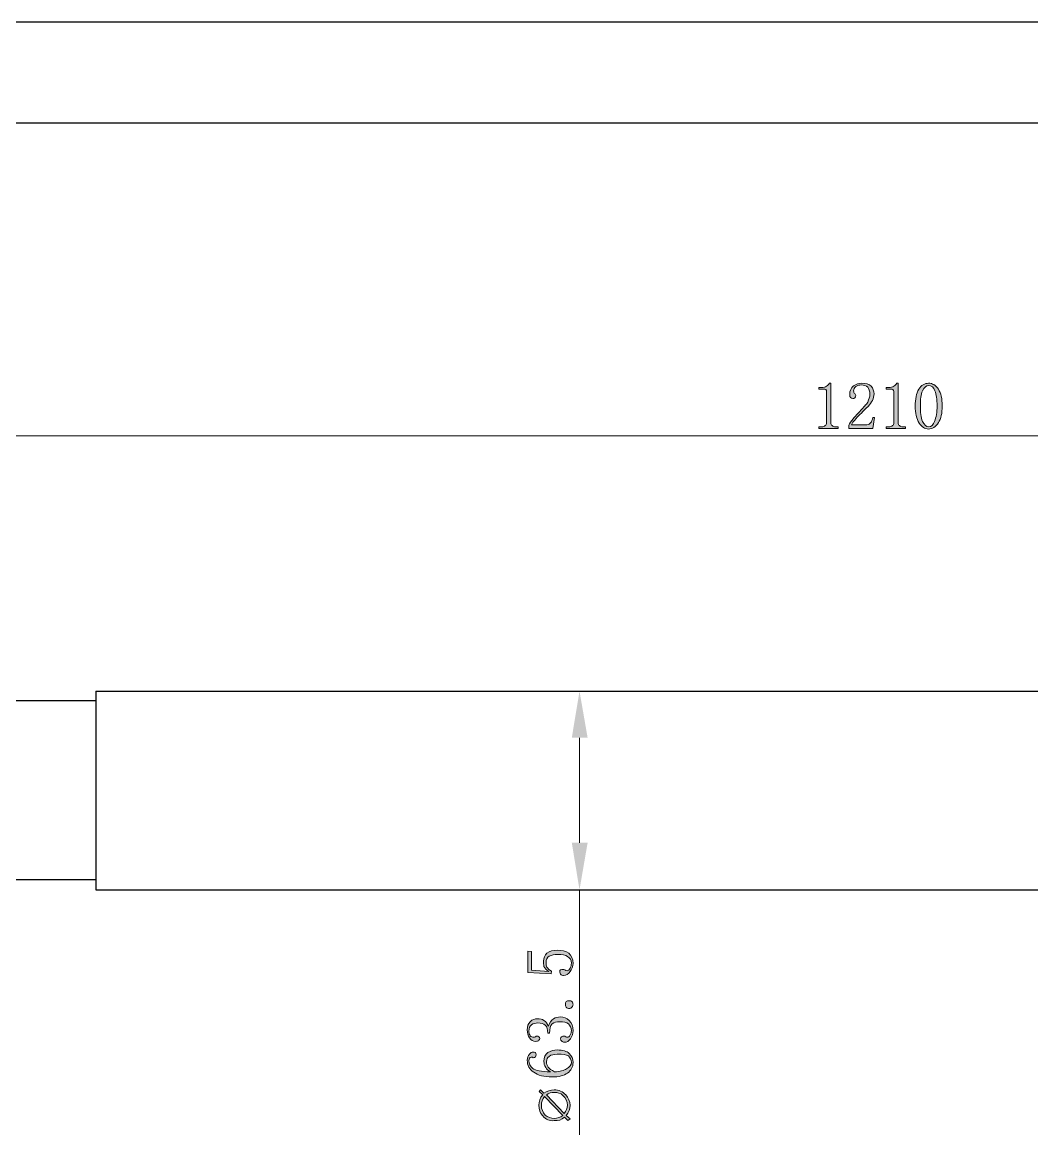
# Model space of a CAD drawing. Header units: millimetres. Extents: x 0 to 297, y 0 to 210.
# Drawn here: x 124.9 to 174.7, y 154.7 to 209.7 of the extents above; entities that cross this region are included whole.
import ezdxf

# ---------------------------------------------------------------- set-up
doc = ezdxf.new("R2010")
doc.units = ezdxf.units.MM

msp = doc.modelspace()

# ---------------------------------------------------------------- hatches: boundary and pattern name
h = msp.add_hatch(color=7)
edge = h.paths.add_edge_path(flags=0)
edge.add_spline(control_points=[(164.821588, 191.857611), (164.821588, 191.857611), (164.821588, 189.910313), (164.821588, 189.910313), (164.821588, 189.846813), (164.84279, 189.783313), (164.885088, 189.762111), (164.927386, 189.719813), (164.96979, 189.698611), (165.054386, 189.698611), (165.054386, 189.698611), (165.181386, 189.698611), (165.181386, 189.698611), (165.181386, 189.698611), (165.181386, 189.614015), (165.181386, 189.614015), (165.181386, 189.614015), (164.228886, 189.614015), (164.228886, 189.614015), (164.228886, 189.614015), (164.228886, 189.698611), (164.228886, 189.698611), (164.228886, 189.698611), (164.355886, 189.698611), (164.355886, 189.698611), (164.440588, 189.698611), (164.504088, 189.719813), (164.546386, 189.762111), (164.58879, 189.783313), (164.609886, 189.846813), (164.609886, 189.910313), (164.609886, 189.910313), (164.609886, 191.455515), (164.609886, 191.455515), (164.609886, 191.497813), (164.58879, 191.519015), (164.567588, 191.540111), (164.546386, 191.561313), (164.504088, 191.561313), (164.46179, 191.561313), (164.46179, 191.561313), (164.228886, 191.561313), (164.228886, 191.561313), (164.228886, 191.561313), (164.228886, 191.646015), (164.228886, 191.646015), (164.228886, 191.646015), (164.355886, 191.646015), (164.355886, 191.646015), (164.46179, 191.646015), (164.546386, 191.667111), (164.609886, 191.709515), (164.673386, 191.751813), (164.71579, 191.794111), (164.758088, 191.857611), (164.758088, 191.857611), (164.821588, 191.857611), (164.821588, 191.857611)], knot_values=[0, 0, 0, 0, 1, 1, 1, 2, 2, 2, 3, 3, 3, 4, 4, 4, 5, 5, 5, 6, 6, 6, 7, 7, 7, 8, 8, 8, 9, 9, 9, 10, 10, 10, 11, 11, 11, 12, 12, 12, 13, 13, 13, 14, 14, 14, 15, 15, 15, 16, 16, 16, 17, 17, 17, 18, 18, 18, 19, 19, 19, 19], degree=3, periodic=1)
edge = h.paths.add_edge_path(flags=0)
edge.add_spline(control_points=[(166.74779, 191.307313), (166.74779, 191.455515), (166.705386, 191.582515), (166.641886, 191.667111), (166.55729, 191.730611), (166.451386, 191.773015), (166.324386, 191.773015), (166.218588, 191.773015), (166.133886, 191.751813), (166.04929, 191.688313), (165.98579, 191.646015), (165.943386, 191.561313), (165.943386, 191.476611), (165.943386, 191.413111), (165.964588, 191.370813), (166.006886, 191.349611), (166.028088, 191.307313), (166.04929, 191.265015), (166.04929, 191.243813), (166.04929, 191.201515), (166.028088, 191.159111), (166.006886, 191.138015), (165.98579, 191.116813), (165.943386, 191.095611), (165.901088, 191.095611), (165.85879, 191.095611), (165.816386, 191.116813), (165.79529, 191.159111), (165.752886, 191.180313), (165.752886, 191.222611), (165.752886, 191.307313), (165.752886, 191.476611), (165.816386, 191.624813), (165.943386, 191.730611), (166.070386, 191.815313), (166.197386, 191.857611), (166.345588, 191.857611), (166.55729, 191.857611), (166.705386, 191.815313), (166.81129, 191.709515), (166.895886, 191.603611), (166.959386, 191.476611), (166.959386, 191.328515), (166.959386, 191.222611), (166.917088, 191.116813), (166.87479, 191.011015), (166.832386, 190.905111), (166.74779, 190.799313), (166.663088, 190.714611), (166.409088, 190.460611), (166.218588, 190.270111), (166.070386, 190.122015), (165.943386, 189.973813), (165.85879, 189.868015), (165.837588, 189.804515), (165.837588, 189.804515), (166.599588, 189.804515), (166.599588, 189.804515), (166.68429, 189.804515), (166.74779, 189.846813), (166.790088, 189.910313), (166.832386, 189.952611), (166.87479, 190.058515), (166.895886, 190.164313), (166.895886, 190.164313), (166.980588, 190.164313), (166.980588, 190.164313), (166.980588, 190.164313), (166.895886, 189.614015), (166.895886, 189.614015), (166.895886, 189.614015), (165.710588, 189.614015), (165.710588, 189.614015), (165.710588, 189.614015), (165.710588, 189.783313), (165.710588, 189.783313), (165.752886, 189.868015), (165.816386, 189.973813), (165.92229, 190.100813), (166.006886, 190.206611), (166.155088, 190.354813), (166.30329, 190.524111), (166.451386, 190.672313), (166.55729, 190.799313), (166.641886, 190.926313), (166.705386, 191.074515), (166.74779, 191.180313), (166.74779, 191.307313), (166.74779, 191.307313), (166.74779, 191.307313), (166.74779, 191.307313)], knot_values=[0, 0, 0, 0, 1, 1, 1, 2, 2, 2, 3, 3, 3, 4, 4, 4, 5, 5, 5, 6, 6, 6, 7, 7, 7, 8, 8, 8, 9, 9, 9, 10, 10, 10, 11, 11, 11, 12, 12, 12, 13, 13, 13, 14, 14, 14, 15, 15, 15, 16, 16, 16, 17, 17, 17, 18, 18, 18, 19, 19, 19, 20, 20, 20, 21, 21, 21, 22, 22, 22, 23, 23, 23, 24, 24, 24, 25, 25, 25, 26, 26, 26, 27, 27, 27, 28, 28, 28, 29, 29, 29, 30, 30, 30, 30], degree=3, periodic=1)
edge = h.paths.add_edge_path(flags=0)
edge.add_spline(control_points=[(168.14479, 191.857611), (168.14479, 191.857611), (168.14479, 189.910313), (168.14479, 189.910313), (168.14479, 189.846813), (168.165886, 189.783313), (168.20829, 189.762111), (168.250588, 189.719813), (168.292886, 189.698611), (168.377588, 189.698611), (168.377588, 189.698611), (168.504588, 189.698611), (168.504588, 189.698611), (168.504588, 189.698611), (168.504588, 189.614015), (168.504588, 189.614015), (168.504588, 189.614015), (167.552088, 189.614015), (167.552088, 189.614015), (167.552088, 189.614015), (167.552088, 189.698611), (167.552088, 189.698611), (167.552088, 189.698611), (167.679088, 189.698611), (167.679088, 189.698611), (167.76379, 189.698611), (167.82729, 189.719813), (167.869588, 189.762111), (167.911886, 189.783313), (167.933088, 189.846813), (167.933088, 189.910313), (167.933088, 189.910313), (167.933088, 191.455515), (167.933088, 191.455515), (167.933088, 191.497813), (167.911886, 191.519015), (167.89079, 191.540111), (167.869588, 191.561313), (167.82729, 191.561313), (167.784886, 191.561313), (167.784886, 191.561313), (167.552088, 191.561313), (167.552088, 191.561313), (167.552088, 191.561313), (167.552088, 191.646015), (167.552088, 191.646015), (167.552088, 191.646015), (167.679088, 191.646015), (167.679088, 191.646015), (167.784886, 191.646015), (167.869588, 191.667111), (167.933088, 191.709515), (167.996588, 191.751813), (168.038886, 191.794111), (168.08129, 191.857611), (168.08129, 191.857611), (168.14479, 191.857611), (168.14479, 191.857611)], knot_values=[0, 0, 0, 0, 1, 1, 1, 2, 2, 2, 3, 3, 3, 4, 4, 4, 5, 5, 5, 6, 6, 6, 7, 7, 7, 8, 8, 8, 9, 9, 9, 10, 10, 10, 11, 11, 11, 12, 12, 12, 13, 13, 13, 14, 14, 14, 15, 15, 15, 16, 16, 16, 17, 17, 17, 18, 18, 18, 19, 19, 19, 19], degree=3, periodic=1)
edge = h.paths.add_edge_path(flags=0)
edge.add_spline(control_points=[(169.647588, 191.751813), (169.54179, 191.751813), (169.435886, 191.667111), (169.35129, 191.476611), (169.266588, 191.307313), (169.245386, 191.053313), (169.245386, 190.735813), (169.245386, 190.418313), (169.266588, 190.164313), (169.35129, 189.973813), (169.435886, 189.804515), (169.54179, 189.698611), (169.647588, 189.698611), (169.774588, 189.698611), (169.880386, 189.804515), (169.943886, 189.973813), (170.028588, 190.164313), (170.070886, 190.418313), (170.070886, 190.735813), (170.070886, 191.053313), (170.028588, 191.307313), (169.965088, 191.476611), (169.901588, 191.667111), (169.79579, 191.751813), (169.647588, 191.751813), (169.647588, 191.751813), (169.647588, 191.751813), (169.647588, 191.751813)], knot_values=[0, 0, 0, 0, 1, 1, 1, 2, 2, 2, 3, 3, 3, 4, 4, 4, 5, 5, 5, 6, 6, 6, 7, 7, 7, 8, 8, 8, 9, 9, 9, 9], degree=3, periodic=1)
edge = h.paths.add_edge_path(flags=0)
edge.add_spline(control_points=[(169.647588, 189.592813), (169.457088, 189.592813), (169.308886, 189.698611), (169.181886, 189.889111), (169.054886, 190.100813), (168.991386, 190.376015), (168.991386, 190.735813), (168.991386, 191.074515), (169.054886, 191.349611), (169.16079, 191.561313), (169.28779, 191.751813), (169.457088, 191.857611), (169.647588, 191.857611), (169.838088, 191.857611), (170.007386, 191.773015), (170.134386, 191.561313), (170.261386, 191.370813), (170.324886, 191.095611), (170.324886, 190.735813), (170.324886, 190.376015), (170.261386, 190.100813), (170.134386, 189.910313), (170.007386, 189.698611), (169.838088, 189.592813), (169.647588, 189.592813)], knot_values=[0, 0, 0, 0, 1, 1, 1, 2, 2, 2, 3, 3, 3, 4, 4, 4, 5, 5, 5, 6, 6, 6, 7, 7, 7, 8, 8, 8, 8], degree=3, periodic=1)
h = msp.add_hatch(color=7)
h.dxf.hatch_style = 2
h.paths.add_polyline_path([(152.01579, 174.331611), (152.798886, 174.331611), (152.39679, 176.638813)])
h = msp.add_hatch(color=7)
h.dxf.hatch_style = 2
h.paths.add_polyline_path([(152.01579, 169.145813), (152.798886, 169.145813), (152.39679, 166.817515)])
h = msp.add_hatch(color=7)
edge = h.paths.add_edge_path(flags=0)
edge.add_spline(control_points=[(151.169088, 157.821611), (151.423088, 157.821611), (151.63479, 157.885111), (151.76179, 157.969813), (151.909886, 158.054515), (151.994588, 158.160313), (151.994588, 158.287313), (151.994588, 158.435515), (151.931088, 158.520111), (151.846386, 158.604813), (151.740588, 158.668313), (151.57129, 158.689515), (151.296088, 158.689515), (151.12679, 158.689515), (150.99979, 158.668313), (150.893886, 158.583611), (150.80929, 158.520111), (150.766886, 158.435515), (150.766886, 158.329611), (150.766886, 158.223813), (150.788088, 158.139111), (150.851588, 158.054515), (150.893886, 157.969813), (150.99979, 157.906313), (151.169088, 157.821611), (151.169088, 157.821611), (151.169088, 157.821611), (151.169088, 157.821611)], knot_values=[0, 0, 0, 0, 1, 1, 1, 2, 2, 2, 3, 3, 3, 4, 4, 4, 5, 5, 5, 6, 6, 6, 7, 7, 7, 8, 8, 8, 9, 9, 9, 9], degree=3, periodic=1)
edge = h.paths.add_edge_path(flags=0)
edge.add_spline(control_points=[(150.639886, 158.329611), (150.639886, 158.541313), (150.703386, 158.689515), (150.830386, 158.774111), (150.978588, 158.858813), (151.12679, 158.901111), (151.296088, 158.901111), (151.57129, 158.901111), (151.76179, 158.837611), (151.88879, 158.731813), (152.01579, 158.604813), (152.07929, 158.456611), (152.07929, 158.287313), (152.07929, 158.054515), (151.973386, 157.885111), (151.804088, 157.758111), (151.63479, 157.631111), (151.38079, 157.567611), (151.042088, 157.567611), (150.639886, 157.567611), (150.343588, 157.652313), (150.131886, 157.800515), (149.92029, 157.948611), (149.814386, 158.139111), (149.814386, 158.393111), (149.814386, 158.520111), (149.835588, 158.626015), (149.92029, 158.689515), (149.98379, 158.774111), (150.04729, 158.795313), (150.089588, 158.795313), (150.153088, 158.795313), (150.17429, 158.795313), (150.216588, 158.774111), (150.23779, 158.753015), (150.258886, 158.710611), (150.258886, 158.668313), (150.258886, 158.626015), (150.23779, 158.583611), (150.216588, 158.562515), (150.195386, 158.541313), (150.153088, 158.520111), (150.11079, 158.520111), (150.089588, 158.520111), (150.089588, 158.541313), (150.068386, 158.541313), (150.04729, 158.541313), (150.026088, 158.541313), (150.004886, 158.541313), (149.98379, 158.541313), (149.941386, 158.520111), (149.92029, 158.499015), (149.899088, 158.477813), (149.899088, 158.435515), (149.899088, 158.372015), (149.899088, 158.223813), (149.962588, 158.096813), (150.089588, 157.991015), (150.216588, 157.885111), (150.512886, 157.821611), (150.957386, 157.821611), (150.851588, 157.885111), (150.766886, 157.948611), (150.724588, 158.033313), (150.661088, 158.139111), (150.639886, 158.223813), (150.639886, 158.329611), (150.639886, 158.329611), (150.639886, 158.329611), (150.639886, 158.329611)], knot_values=[0, 0, 0, 0, 1, 1, 1, 2, 2, 2, 3, 3, 3, 4, 4, 4, 5, 5, 5, 6, 6, 6, 7, 7, 7, 8, 8, 8, 9, 9, 9, 10, 10, 10, 11, 11, 11, 12, 12, 12, 13, 13, 13, 14, 14, 14, 15, 15, 15, 16, 16, 16, 17, 17, 17, 18, 18, 18, 19, 19, 19, 20, 20, 20, 21, 21, 21, 22, 22, 22, 23, 23, 23, 23], degree=3, periodic=1)
edge = h.paths.add_edge_path(flags=0)
edge.add_spline(control_points=[(151.44429, 160.531015), (151.613588, 160.531015), (151.76179, 160.488611), (151.88879, 160.361611), (152.01579, 160.234611), (152.07929, 160.065313), (152.07929, 159.853611), (152.07929, 159.705515), (152.036886, 159.578515), (151.95229, 159.451515), (151.867588, 159.345611), (151.76179, 159.282111), (151.655886, 159.282111), (151.592386, 159.282111), (151.550088, 159.303313), (151.50779, 159.345611), (151.486588, 159.366813), (151.465386, 159.409111), (151.465386, 159.451515), (151.465386, 159.493813), (151.486588, 159.536111), (151.50779, 159.557313), (151.550088, 159.578515), (151.592386, 159.578515), (151.613588, 159.578515), (151.655886, 159.578515), (151.69829, 159.578515), (151.719386, 159.557313), (151.740588, 159.536111), (151.782886, 159.536111), (151.804088, 159.536111), (151.846386, 159.536111), (151.909886, 159.557313), (151.931088, 159.642015), (151.973386, 159.705515), (151.994588, 159.769015), (151.994588, 159.853611), (151.994588, 160.001813), (151.931088, 160.107611), (151.846386, 160.192313), (151.76179, 160.277015), (151.613588, 160.298111), (151.423088, 160.298111), (151.274886, 160.298111), (151.147886, 160.255813), (151.042088, 160.192313), (150.957386, 160.107611), (150.915088, 159.959515), (150.915088, 159.726611), (150.915088, 159.726611), (150.830386, 159.726611), (150.830386, 159.726611), (150.830386, 159.917111), (150.788088, 160.044111), (150.703386, 160.128813), (150.61879, 160.192313), (150.49179, 160.234611), (150.343588, 160.234611), (150.216588, 160.234611), (150.11079, 160.213515), (150.026088, 160.150015), (149.941386, 160.086515), (149.899088, 159.980611), (149.899088, 159.832515), (149.899088, 159.769015), (149.899088, 159.705515), (149.941386, 159.642015), (149.962588, 159.578515), (150.004886, 159.536111), (150.089588, 159.536111), (150.153088, 159.536111), (150.195386, 159.536111), (150.216588, 159.557313), (150.23779, 159.578515), (150.258886, 159.578515), (150.280088, 159.578515), (150.322386, 159.578515), (150.36479, 159.578515), (150.385886, 159.557313), (150.407088, 159.536111), (150.42829, 159.515015), (150.42829, 159.472611), (150.42829, 159.430313), (150.407088, 159.409111), (150.385886, 159.388015), (150.36479, 159.345611), (150.30129, 159.324515), (150.23779, 159.324515), (150.11079, 159.324515), (150.004886, 159.388015), (149.92029, 159.493813), (149.85679, 159.620813), (149.814386, 159.747813), (149.814386, 159.896015), (149.814386, 160.065313), (149.85679, 160.192313), (149.962588, 160.298111), (150.068386, 160.404015), (150.195386, 160.446313), (150.30129, 160.446313), (150.449386, 160.446313), (150.55529, 160.425111), (150.639886, 160.361611), (150.74579, 160.298111), (150.80929, 160.192313), (150.851588, 160.065313), (150.915088, 160.234611), (150.99979, 160.361611), (151.105588, 160.446313), (151.232588, 160.509813), (151.338386, 160.531015), (151.44429, 160.531015), (151.44429, 160.531015), (151.44429, 160.531015), (151.44429, 160.531015)], knot_values=[0, 0, 0, 0, 1, 1, 1, 2, 2, 2, 3, 3, 3, 4, 4, 4, 5, 5, 5, 6, 6, 6, 7, 7, 7, 8, 8, 8, 9, 9, 9, 10, 10, 10, 11, 11, 11, 12, 12, 12, 13, 13, 13, 14, 14, 14, 15, 15, 15, 16, 16, 16, 17, 17, 17, 18, 18, 18, 19, 19, 19, 20, 20, 20, 21, 21, 21, 22, 22, 22, 23, 23, 23, 24, 24, 24, 25, 25, 25, 26, 26, 26, 27, 27, 27, 28, 28, 28, 29, 29, 29, 30, 30, 30, 31, 31, 31, 32, 32, 32, 33, 33, 33, 34, 34, 34, 35, 35, 35, 36, 36, 36, 37, 37, 37, 38, 38, 38, 38], degree=3, periodic=1)
edge = h.paths.add_edge_path(flags=0)
edge.add_spline(control_points=[(152.07929, 161.144813), (152.07929, 161.102515), (152.058088, 161.060111), (152.01579, 161.017813), (151.994588, 160.975515), (151.931088, 160.954313), (151.88879, 160.954313), (151.82529, 160.954313), (151.782886, 160.975515), (151.740588, 161.017813), (151.69829, 161.060111), (151.69829, 161.102515), (151.69829, 161.144813), (151.69829, 161.208313), (151.719386, 161.250611), (151.740588, 161.293015), (151.782886, 161.314111), (151.82529, 161.335313), (151.88879, 161.335313), (151.931088, 161.335313), (151.994588, 161.314111), (152.01579, 161.293015), (152.058088, 161.250611), (152.07929, 161.208313), (152.07929, 161.144813), (152.07929, 161.144813), (152.07929, 161.144813), (152.07929, 161.144813)], knot_values=[0, 0, 0, 0, 1, 1, 1, 2, 2, 2, 3, 3, 3, 4, 4, 4, 5, 5, 5, 6, 6, 6, 7, 7, 7, 8, 8, 8, 9, 9, 9, 9], degree=3, periodic=1)
edge = h.paths.add_edge_path(flags=0)
edge.add_spline(control_points=[(150.61879, 163.282611), (150.61879, 163.452015), (150.68229, 163.579015), (150.788088, 163.684813), (150.915088, 163.790611), (151.084386, 163.833015), (151.296088, 163.833015), (151.528886, 163.833015), (151.719386, 163.790611), (151.867588, 163.684813), (151.994588, 163.579015), (152.07929, 163.409611), (152.07929, 163.176813), (152.07929, 163.028611), (152.01579, 162.901611), (151.931088, 162.774611), (151.846386, 162.647611), (151.740588, 162.584111), (151.613588, 162.584111), (151.550088, 162.584111), (151.50779, 162.605313), (151.465386, 162.647611), (151.44429, 162.668813), (151.423088, 162.711111), (151.423088, 162.753515), (151.423088, 162.817015), (151.423088, 162.838111), (151.465386, 162.859313), (151.50779, 162.880515), (151.528886, 162.880515), (151.550088, 162.880515), (151.613588, 162.880515), (151.655886, 162.880515), (151.677088, 162.859313), (151.69829, 162.817015), (151.740588, 162.817015), (151.782886, 162.817015), (151.846386, 162.817015), (151.88879, 162.859313), (151.931088, 162.944015), (151.973386, 163.007515), (151.994588, 163.113313), (151.994588, 163.198015), (151.994588, 163.346111), (151.931088, 163.452015), (151.804088, 163.515515), (151.69829, 163.600111), (151.528886, 163.621313), (151.31729, 163.621313), (151.147886, 163.621313), (151.020886, 163.600111), (150.893886, 163.536611), (150.788088, 163.473111), (150.74579, 163.367313), (150.74579, 163.240313), (150.74579, 163.134515), (150.74579, 163.049813), (150.788088, 162.986313), (150.830386, 162.922813), (150.893886, 162.859313), (151.020886, 162.795813), (151.020886, 162.795813), (150.99979, 162.668813), (150.99979, 162.668813), (150.99979, 162.668813), (149.835588, 162.732313), (149.835588, 162.732313), (149.835588, 162.732313), (149.835588, 163.790611), (149.835588, 163.790611), (149.835588, 163.790611), (150.026088, 163.769515), (150.026088, 163.769515), (150.026088, 163.769515), (150.026088, 162.838111), (150.026088, 162.838111), (150.026088, 162.838111), (150.87279, 162.774611), (150.87279, 162.774611), (150.74579, 162.859313), (150.68229, 162.944015), (150.639886, 163.028611), (150.61879, 163.113313), (150.61879, 163.198015), (150.61879, 163.282611), (150.61879, 163.282611), (150.61879, 163.282611), (150.61879, 163.282611)], knot_values=[0, 0, 0, 0, 1, 1, 1, 2, 2, 2, 3, 3, 3, 4, 4, 4, 5, 5, 5, 6, 6, 6, 7, 7, 7, 8, 8, 8, 9, 9, 9, 10, 10, 10, 11, 11, 11, 12, 12, 12, 13, 13, 13, 14, 14, 14, 15, 15, 15, 16, 16, 16, 17, 17, 17, 18, 18, 18, 19, 19, 19, 20, 20, 20, 21, 21, 21, 22, 22, 22, 23, 23, 23, 24, 24, 24, 25, 25, 25, 26, 26, 26, 27, 27, 27, 28, 28, 28, 29, 29, 29, 29], degree=3, periodic=1)
edge = h.paths.add_edge_path(flags=0)
edge.add_spline(control_points=[(151.655886, 155.578015), (151.50779, 155.451015), (151.338386, 155.387515), (151.147886, 155.408611), (150.915088, 155.387515), (150.724588, 155.472111), (150.576386, 155.641515), (150.449386, 155.789611), (150.385886, 155.959015), (150.385886, 156.170611), (150.385886, 156.361111), (150.449386, 156.530515), (150.576386, 156.678611), (150.576386, 156.678611), (150.407088, 156.848015), (150.407088, 156.848015), (150.407088, 156.848015), (150.470588, 156.932611), (150.470588, 156.932611), (150.470588, 156.932611), (150.639886, 156.763313), (150.639886, 156.763313), (150.788088, 156.869111), (150.957386, 156.932611), (151.147886, 156.932611), (151.38079, 156.932611), (151.57129, 156.848015), (151.719386, 156.678611), (151.846386, 156.530515), (151.931088, 156.361111), (151.931088, 156.170611), (151.931088, 155.980111), (151.867588, 155.810813), (151.740588, 155.662611), (151.740588, 155.662611), (151.931088, 155.493313), (151.931088, 155.493313), (151.931088, 155.493313), (151.82529, 155.408611), (151.82529, 155.408611), (151.82529, 155.408611), (151.655886, 155.578015), (151.655886, 155.578015)], knot_values=[0, 0, 0, 0, 1, 1, 1, 2, 2, 2, 3, 3, 3, 4, 4, 4, 5, 5, 5, 6, 6, 6, 7, 7, 7, 8, 8, 8, 9, 9, 9, 10, 10, 10, 11, 11, 11, 12, 12, 12, 13, 13, 13, 14, 14, 14, 14], degree=3, periodic=1)
edge = h.paths.add_edge_path(flags=0)
edge.add_spline(control_points=[(151.57129, 155.662611), (151.57129, 155.662611), (150.661088, 156.594015), (150.661088, 156.594015), (150.55529, 156.467015), (150.512886, 156.318813), (150.512886, 156.170611), (150.512886, 155.980111), (150.576386, 155.810813), (150.703386, 155.683813), (150.830386, 155.578015), (150.978588, 155.514515), (151.147886, 155.514515), (151.296088, 155.514515), (151.44429, 155.578015), (151.57129, 155.662611), (151.57129, 155.662611), (151.57129, 155.662611), (151.57129, 155.662611)], knot_values=[0, 0, 0, 0, 1, 1, 1, 2, 2, 2, 3, 3, 3, 4, 4, 4, 5, 5, 5, 6, 6, 6, 6], degree=3, periodic=1)
edge = h.paths.add_edge_path(flags=0)
edge.add_spline(control_points=[(150.766886, 156.678611), (150.766886, 156.678611), (151.63479, 155.768515), (151.63479, 155.768515), (151.740588, 155.874313), (151.804088, 156.022515), (151.804088, 156.170611), (151.804088, 156.361111), (151.719386, 156.530515), (151.57129, 156.657515), (151.465386, 156.763313), (151.31729, 156.805611), (151.147886, 156.805611), (150.99979, 156.805611), (150.87279, 156.763313), (150.766886, 156.678611)], knot_values=[0, 0, 0, 0, 1, 1, 1, 2, 2, 2, 3, 3, 3, 4, 4, 4, 5, 5, 5, 5], degree=3, periodic=1)

# ---------------------------------------------------------------- linework, layer by layer
at = {"color": 7, "lineweight": 30}
for points in [[(296.689604, 209.701111), (0.335104, 209.701111)], [(291.715402, 204.705813), (25.269402, 204.705813)]]:
    msp.add_lwpolyline(points, dxfattribs=at)
at = {"color": 7, "lineweight": 15}
for points in [[(79.011886, 189.254111), (255.563088, 189.254111)], [(153.66679, 176.638813), (152.20629, 176.638813)], [(152.39679, 174.331611), (152.39679, 169.145813)], [(153.66679, 166.817515), (152.20629, 166.817515)], [(152.39679, 166.817515), (152.39679, 154.710111)]]:
    msp.add_lwpolyline(points, dxfattribs=at)
at = {"color": 7, "lineweight": 25}
for points in [[(128.499588, 176.638813), (179.00329, 176.638813)], [(128.499588, 176.638813), (128.499588, 166.817515)], [(128.499588, 176.152015), (76.70479, 176.152015)], [(76.70479, 167.325515), (128.499588, 167.325515)], [(128.499588, 166.817515), (179.00329, 166.817515)]]:
    msp.add_lwpolyline(points, dxfattribs=at)
at = {"color": 7, "lineweight": 5}
for points, knots in [([(164.821588, 191.857611), (164.821588, 191.857611), (164.821588, 189.910313), (164.821588, 189.910313), (164.821588, 189.846813), (164.84279, 189.783313), (164.885088, 189.762111), (164.927386, 189.719813), (164.96979, 189.698611), (165.054386, 189.698611), (165.054386, 189.698611), (165.181386, 189.698611), (165.181386, 189.698611), (165.181386, 189.698611), (165.181386, 189.614015), (165.181386, 189.614015), (165.181386, 189.614015), (164.228886, 189.614015), (164.228886, 189.614015), (164.228886, 189.614015), (164.228886, 189.698611), (164.228886, 189.698611), (164.228886, 189.698611), (164.355886, 189.698611), (164.355886, 189.698611), (164.440588, 189.698611), (164.504088, 189.719813), (164.546386, 189.762111), (164.58879, 189.783313), (164.609886, 189.846813), (164.609886, 189.910313), (164.609886, 189.910313), (164.609886, 191.455515), (164.609886, 191.455515), (164.609886, 191.497813), (164.58879, 191.519015), (164.567588, 191.540111), (164.546386, 191.561313), (164.504088, 191.561313), (164.46179, 191.561313), (164.46179, 191.561313), (164.228886, 191.561313), (164.228886, 191.561313), (164.228886, 191.561313), (164.228886, 191.646015), (164.228886, 191.646015), (164.228886, 191.646015), (164.355886, 191.646015), (164.355886, 191.646015), (164.46179, 191.646015), (164.546386, 191.667111), (164.609886, 191.709515), (164.673386, 191.751813), (164.71579, 191.794111), (164.758088, 191.857611), (164.758088, 191.857611), (164.821588, 191.857611), (164.821588, 191.857611)], [0, 0, 0, 0, 1, 1, 1, 2, 2, 2, 3, 3, 3, 4, 4, 4, 5, 5, 5, 6, 6, 6, 7, 7, 7, 8, 8, 8, 9, 9, 9, 10, 10, 10, 11, 11, 11, 12, 12, 12, 13, 13, 13, 14, 14, 14, 15, 15, 15, 16, 16, 16, 17, 17, 17, 18, 18, 18, 19, 19, 19, 19]), ([(166.74779, 191.307313), (166.74779, 191.455515), (166.705386, 191.582515), (166.641886, 191.667111), (166.55729, 191.730611), (166.451386, 191.773015), (166.324386, 191.773015), (166.218588, 191.773015), (166.133886, 191.751813), (166.04929, 191.688313), (165.98579, 191.646015), (165.943386, 191.561313), (165.943386, 191.476611), (165.943386, 191.413111), (165.964588, 191.370813), (166.006886, 191.349611), (166.028088, 191.307313), (166.04929, 191.265015), (166.04929, 191.243813), (166.04929, 191.201515), (166.028088, 191.159111), (166.006886, 191.138015), (165.98579, 191.116813), (165.943386, 191.095611), (165.901088, 191.095611), (165.85879, 191.095611), (165.816386, 191.116813), (165.79529, 191.159111), (165.752886, 191.180313), (165.752886, 191.222611), (165.752886, 191.307313), (165.752886, 191.476611), (165.816386, 191.624813), (165.943386, 191.730611), (166.070386, 191.815313), (166.197386, 191.857611), (166.345588, 191.857611), (166.55729, 191.857611), (166.705386, 191.815313), (166.81129, 191.709515), (166.895886, 191.603611), (166.959386, 191.476611), (166.959386, 191.328515), (166.959386, 191.222611), (166.917088, 191.116813), (166.87479, 191.011015), (166.832386, 190.905111), (166.74779, 190.799313), (166.663088, 190.714611), (166.409088, 190.460611), (166.218588, 190.270111), (166.070386, 190.122015), (165.943386, 189.973813), (165.85879, 189.868015), (165.837588, 189.804515), (165.837588, 189.804515), (166.599588, 189.804515), (166.599588, 189.804515), (166.68429, 189.804515), (166.74779, 189.846813), (166.790088, 189.910313), (166.832386, 189.952611), (166.87479, 190.058515), (166.895886, 190.164313), (166.895886, 190.164313), (166.980588, 190.164313), (166.980588, 190.164313), (166.980588, 190.164313), (166.895886, 189.614015), (166.895886, 189.614015), (166.895886, 189.614015), (165.710588, 189.614015), (165.710588, 189.614015), (165.710588, 189.614015), (165.710588, 189.783313), (165.710588, 189.783313), (165.752886, 189.868015), (165.816386, 189.973813), (165.92229, 190.100813), (166.006886, 190.206611), (166.155088, 190.354813), (166.30329, 190.524111), (166.451386, 190.672313), (166.55729, 190.799313), (166.641886, 190.926313), (166.705386, 191.074515), (166.74779, 191.180313), (166.74779, 191.307313), (166.74779, 191.307313), (166.74779, 191.307313), (166.74779, 191.307313)], [0, 0, 0, 0, 1, 1, 1, 2, 2, 2, 3, 3, 3, 4, 4, 4, 5, 5, 5, 6, 6, 6, 7, 7, 7, 8, 8, 8, 9, 9, 9, 10, 10, 10, 11, 11, 11, 12, 12, 12, 13, 13, 13, 14, 14, 14, 15, 15, 15, 16, 16, 16, 17, 17, 17, 18, 18, 18, 19, 19, 19, 20, 20, 20, 21, 21, 21, 22, 22, 22, 23, 23, 23, 24, 24, 24, 25, 25, 25, 26, 26, 26, 27, 27, 27, 28, 28, 28, 29, 29, 29, 30, 30, 30, 30]), ([(168.14479, 191.857611), (168.14479, 191.857611), (168.14479, 189.910313), (168.14479, 189.910313), (168.14479, 189.846813), (168.165886, 189.783313), (168.20829, 189.762111), (168.250588, 189.719813), (168.292886, 189.698611), (168.377588, 189.698611), (168.377588, 189.698611), (168.504588, 189.698611), (168.504588, 189.698611), (168.504588, 189.698611), (168.504588, 189.614015), (168.504588, 189.614015), (168.504588, 189.614015), (167.552088, 189.614015), (167.552088, 189.614015), (167.552088, 189.614015), (167.552088, 189.698611), (167.552088, 189.698611), (167.552088, 189.698611), (167.679088, 189.698611), (167.679088, 189.698611), (167.76379, 189.698611), (167.82729, 189.719813), (167.869588, 189.762111), (167.911886, 189.783313), (167.933088, 189.846813), (167.933088, 189.910313), (167.933088, 189.910313), (167.933088, 191.455515), (167.933088, 191.455515), (167.933088, 191.497813), (167.911886, 191.519015), (167.89079, 191.540111), (167.869588, 191.561313), (167.82729, 191.561313), (167.784886, 191.561313), (167.784886, 191.561313), (167.552088, 191.561313), (167.552088, 191.561313), (167.552088, 191.561313), (167.552088, 191.646015), (167.552088, 191.646015), (167.552088, 191.646015), (167.679088, 191.646015), (167.679088, 191.646015), (167.784886, 191.646015), (167.869588, 191.667111), (167.933088, 191.709515), (167.996588, 191.751813), (168.038886, 191.794111), (168.08129, 191.857611), (168.08129, 191.857611), (168.14479, 191.857611), (168.14479, 191.857611)], [0, 0, 0, 0, 1, 1, 1, 2, 2, 2, 3, 3, 3, 4, 4, 4, 5, 5, 5, 6, 6, 6, 7, 7, 7, 8, 8, 8, 9, 9, 9, 10, 10, 10, 11, 11, 11, 12, 12, 12, 13, 13, 13, 14, 14, 14, 15, 15, 15, 16, 16, 16, 17, 17, 17, 18, 18, 18, 19, 19, 19, 19]), ([(169.647588, 189.592813), (169.457088, 189.592813), (169.308886, 189.698611), (169.181886, 189.889111), (169.054886, 190.100813), (168.991386, 190.376015), (168.991386, 190.735813), (168.991386, 191.074515), (169.054886, 191.349611), (169.16079, 191.561313), (169.28779, 191.751813), (169.457088, 191.857611), (169.647588, 191.857611), (169.838088, 191.857611), (170.007386, 191.773015), (170.134386, 191.561313), (170.261386, 191.370813), (170.324886, 191.095611), (170.324886, 190.735813), (170.324886, 190.376015), (170.261386, 190.100813), (170.134386, 189.910313), (170.007386, 189.698611), (169.838088, 189.592813), (169.647588, 189.592813), (169.647588, 189.592813), (169.647588, 189.592813), (169.647588, 189.592813)], [0, 0, 0, 0, 1, 1, 1, 2, 2, 2, 3, 3, 3, 4, 4, 4, 5, 5, 5, 6, 6, 6, 7, 7, 7, 8, 8, 8, 9, 9, 9, 9]), ([(169.647588, 191.751813), (169.54179, 191.751813), (169.435886, 191.667111), (169.35129, 191.476611), (169.266588, 191.307313), (169.245386, 191.053313), (169.245386, 190.735813), (169.245386, 190.418313), (169.266588, 190.164313), (169.35129, 189.973813), (169.435886, 189.804515), (169.54179, 189.698611), (169.647588, 189.698611), (169.774588, 189.698611), (169.880386, 189.804515), (169.943886, 189.973813), (170.028588, 190.164313), (170.070886, 190.418313), (170.070886, 190.735813), (170.070886, 191.053313), (170.028588, 191.307313), (169.965088, 191.476611), (169.901588, 191.667111), (169.79579, 191.751813), (169.647588, 191.751813), (169.647588, 191.751813), (169.647588, 191.751813), (169.647588, 191.751813)], [0, 0, 0, 0, 1, 1, 1, 2, 2, 2, 3, 3, 3, 4, 4, 4, 5, 5, 5, 6, 6, 6, 7, 7, 7, 8, 8, 8, 9, 9, 9, 9]), ([(150.61879, 163.282611), (150.61879, 163.452015), (150.68229, 163.579015), (150.788088, 163.684813), (150.915088, 163.790611), (151.084386, 163.833015), (151.296088, 163.833015), (151.528886, 163.833015), (151.719386, 163.790611), (151.867588, 163.684813), (151.994588, 163.579015), (152.07929, 163.409611), (152.07929, 163.176813), (152.07929, 163.028611), (152.01579, 162.901611), (151.931088, 162.774611), (151.846386, 162.647611), (151.740588, 162.584111), (151.613588, 162.584111), (151.550088, 162.584111), (151.50779, 162.605313), (151.465386, 162.647611), (151.44429, 162.668813), (151.423088, 162.711111), (151.423088, 162.753515), (151.423088, 162.817015), (151.423088, 162.838111), (151.465386, 162.859313), (151.50779, 162.880515), (151.528886, 162.880515), (151.550088, 162.880515), (151.613588, 162.880515), (151.655886, 162.880515), (151.677088, 162.859313), (151.69829, 162.817015), (151.740588, 162.817015), (151.782886, 162.817015), (151.846386, 162.817015), (151.88879, 162.859313), (151.931088, 162.944015), (151.973386, 163.007515), (151.994588, 163.113313), (151.994588, 163.198015), (151.994588, 163.346111), (151.931088, 163.452015), (151.804088, 163.515515), (151.69829, 163.600111), (151.528886, 163.621313), (151.31729, 163.621313), (151.147886, 163.621313), (151.020886, 163.600111), (150.893886, 163.536611), (150.788088, 163.473111), (150.74579, 163.367313), (150.74579, 163.240313), (150.74579, 163.134515), (150.74579, 163.049813), (150.788088, 162.986313), (150.830386, 162.922813), (150.893886, 162.859313), (151.020886, 162.795813), (151.020886, 162.795813), (150.99979, 162.668813), (150.99979, 162.668813), (150.99979, 162.668813), (149.835588, 162.732313), (149.835588, 162.732313), (149.835588, 162.732313), (149.835588, 163.790611), (149.835588, 163.790611), (149.835588, 163.790611), (150.026088, 163.769515), (150.026088, 163.769515), (150.026088, 163.769515), (150.026088, 162.838111), (150.026088, 162.838111), (150.026088, 162.838111), (150.87279, 162.774611), (150.87279, 162.774611), (150.74579, 162.859313), (150.68229, 162.944015), (150.639886, 163.028611), (150.61879, 163.113313), (150.61879, 163.198015), (150.61879, 163.282611), (150.61879, 163.282611), (150.61879, 163.282611), (150.61879, 163.282611)], [0, 0, 0, 0, 1, 1, 1, 2, 2, 2, 3, 3, 3, 4, 4, 4, 5, 5, 5, 6, 6, 6, 7, 7, 7, 8, 8, 8, 9, 9, 9, 10, 10, 10, 11, 11, 11, 12, 12, 12, 13, 13, 13, 14, 14, 14, 15, 15, 15, 16, 16, 16, 17, 17, 17, 18, 18, 18, 19, 19, 19, 20, 20, 20, 21, 21, 21, 22, 22, 22, 23, 23, 23, 24, 24, 24, 25, 25, 25, 26, 26, 26, 27, 27, 27, 28, 28, 28, 29, 29, 29, 29]), ([(152.07929, 161.144813), (152.07929, 161.102515), (152.058088, 161.060111), (152.01579, 161.017813), (151.994588, 160.975515), (151.931088, 160.954313), (151.88879, 160.954313), (151.82529, 160.954313), (151.782886, 160.975515), (151.740588, 161.017813), (151.69829, 161.060111), (151.69829, 161.102515), (151.69829, 161.144813), (151.69829, 161.208313), (151.719386, 161.250611), (151.740588, 161.293015), (151.782886, 161.314111), (151.82529, 161.335313), (151.88879, 161.335313), (151.931088, 161.335313), (151.994588, 161.314111), (152.01579, 161.293015), (152.058088, 161.250611), (152.07929, 161.208313), (152.07929, 161.144813), (152.07929, 161.144813), (152.07929, 161.144813), (152.07929, 161.144813)], [0, 0, 0, 0, 1, 1, 1, 2, 2, 2, 3, 3, 3, 4, 4, 4, 5, 5, 5, 6, 6, 6, 7, 7, 7, 8, 8, 8, 9, 9, 9, 9]), ([(151.44429, 160.531015), (151.613588, 160.531015), (151.76179, 160.488611), (151.88879, 160.361611), (152.01579, 160.234611), (152.07929, 160.065313), (152.07929, 159.853611), (152.07929, 159.705515), (152.036886, 159.578515), (151.95229, 159.451515), (151.867588, 159.345611), (151.76179, 159.282111), (151.655886, 159.282111), (151.592386, 159.282111), (151.550088, 159.303313), (151.50779, 159.345611), (151.486588, 159.366813), (151.465386, 159.409111), (151.465386, 159.451515), (151.465386, 159.493813), (151.486588, 159.536111), (151.50779, 159.557313), (151.550088, 159.578515), (151.592386, 159.578515), (151.613588, 159.578515), (151.655886, 159.578515), (151.69829, 159.578515), (151.719386, 159.557313), (151.740588, 159.536111), (151.782886, 159.536111), (151.804088, 159.536111), (151.846386, 159.536111), (151.909886, 159.557313), (151.931088, 159.642015), (151.973386, 159.705515), (151.994588, 159.769015), (151.994588, 159.853611), (151.994588, 160.001813), (151.931088, 160.107611), (151.846386, 160.192313), (151.76179, 160.277015), (151.613588, 160.298111), (151.423088, 160.298111), (151.274886, 160.298111), (151.147886, 160.255813), (151.042088, 160.192313), (150.957386, 160.107611), (150.915088, 159.959515), (150.915088, 159.726611), (150.915088, 159.726611), (150.830386, 159.726611), (150.830386, 159.726611), (150.830386, 159.917111), (150.788088, 160.044111), (150.703386, 160.128813), (150.61879, 160.192313), (150.49179, 160.234611), (150.343588, 160.234611), (150.216588, 160.234611), (150.11079, 160.213515), (150.026088, 160.150015), (149.941386, 160.086515), (149.899088, 159.980611), (149.899088, 159.832515), (149.899088, 159.769015), (149.899088, 159.705515), (149.941386, 159.642015), (149.962588, 159.578515), (150.004886, 159.536111), (150.089588, 159.536111), (150.153088, 159.536111), (150.195386, 159.536111), (150.216588, 159.557313), (150.23779, 159.578515), (150.258886, 159.578515), (150.280088, 159.578515), (150.322386, 159.578515), (150.36479, 159.578515), (150.385886, 159.557313), (150.407088, 159.536111), (150.42829, 159.515015), (150.42829, 159.472611), (150.42829, 159.430313), (150.407088, 159.409111), (150.385886, 159.388015), (150.36479, 159.345611), (150.30129, 159.324515), (150.23779, 159.324515), (150.11079, 159.324515), (150.004886, 159.388015), (149.92029, 159.493813), (149.85679, 159.620813), (149.814386, 159.747813), (149.814386, 159.896015), (149.814386, 160.065313), (149.85679, 160.192313), (149.962588, 160.298111), (150.068386, 160.404015), (150.195386, 160.446313), (150.30129, 160.446313), (150.449386, 160.446313), (150.55529, 160.425111), (150.639886, 160.361611), (150.74579, 160.298111), (150.80929, 160.192313), (150.851588, 160.065313), (150.915088, 160.234611), (150.99979, 160.361611), (151.105588, 160.446313), (151.232588, 160.509813), (151.338386, 160.531015), (151.44429, 160.531015), (151.44429, 160.531015), (151.44429, 160.531015), (151.44429, 160.531015)], [0, 0, 0, 0, 1, 1, 1, 2, 2, 2, 3, 3, 3, 4, 4, 4, 5, 5, 5, 6, 6, 6, 7, 7, 7, 8, 8, 8, 9, 9, 9, 10, 10, 10, 11, 11, 11, 12, 12, 12, 13, 13, 13, 14, 14, 14, 15, 15, 15, 16, 16, 16, 17, 17, 17, 18, 18, 18, 19, 19, 19, 20, 20, 20, 21, 21, 21, 22, 22, 22, 23, 23, 23, 24, 24, 24, 25, 25, 25, 26, 26, 26, 27, 27, 27, 28, 28, 28, 29, 29, 29, 30, 30, 30, 31, 31, 31, 32, 32, 32, 33, 33, 33, 34, 34, 34, 35, 35, 35, 36, 36, 36, 37, 37, 37, 38, 38, 38, 38]), ([(150.639886, 158.329611), (150.639886, 158.541313), (150.703386, 158.689515), (150.830386, 158.774111), (150.978588, 158.858813), (151.12679, 158.901111), (151.296088, 158.901111), (151.57129, 158.901111), (151.76179, 158.837611), (151.88879, 158.731813), (152.01579, 158.604813), (152.07929, 158.456611), (152.07929, 158.287313), (152.07929, 158.054515), (151.973386, 157.885111), (151.804088, 157.758111), (151.63479, 157.631111), (151.38079, 157.567611), (151.042088, 157.567611), (150.639886, 157.567611), (150.343588, 157.652313), (150.131886, 157.800515), (149.92029, 157.948611), (149.814386, 158.139111), (149.814386, 158.393111), (149.814386, 158.520111), (149.835588, 158.626015), (149.92029, 158.689515), (149.98379, 158.774111), (150.04729, 158.795313), (150.089588, 158.795313), (150.153088, 158.795313), (150.17429, 158.795313), (150.216588, 158.774111), (150.23779, 158.753015), (150.258886, 158.710611), (150.258886, 158.668313), (150.258886, 158.626015), (150.23779, 158.583611), (150.216588, 158.562515), (150.195386, 158.541313), (150.153088, 158.520111), (150.11079, 158.520111), (150.089588, 158.520111), (150.089588, 158.541313), (150.068386, 158.541313), (150.04729, 158.541313), (150.026088, 158.541313), (150.004886, 158.541313), (149.98379, 158.541313), (149.941386, 158.520111), (149.92029, 158.499015), (149.899088, 158.477813), (149.899088, 158.435515), (149.899088, 158.372015), (149.899088, 158.223813), (149.962588, 158.096813), (150.089588, 157.991015), (150.216588, 157.885111), (150.512886, 157.821611), (150.957386, 157.821611), (150.851588, 157.885111), (150.766886, 157.948611), (150.724588, 158.033313), (150.661088, 158.139111), (150.639886, 158.223813), (150.639886, 158.329611), (150.639886, 158.329611), (150.639886, 158.329611), (150.639886, 158.329611)], [0, 0, 0, 0, 1, 1, 1, 2, 2, 2, 3, 3, 3, 4, 4, 4, 5, 5, 5, 6, 6, 6, 7, 7, 7, 8, 8, 8, 9, 9, 9, 10, 10, 10, 11, 11, 11, 12, 12, 12, 13, 13, 13, 14, 14, 14, 15, 15, 15, 16, 16, 16, 17, 17, 17, 18, 18, 18, 19, 19, 19, 20, 20, 20, 21, 21, 21, 22, 22, 22, 23, 23, 23, 23]), ([(151.169088, 157.821611), (151.423088, 157.821611), (151.63479, 157.885111), (151.76179, 157.969813), (151.909886, 158.054515), (151.994588, 158.160313), (151.994588, 158.287313), (151.994588, 158.435515), (151.931088, 158.520111), (151.846386, 158.604813), (151.740588, 158.668313), (151.57129, 158.689515), (151.296088, 158.689515), (151.12679, 158.689515), (150.99979, 158.668313), (150.893886, 158.583611), (150.80929, 158.520111), (150.766886, 158.435515), (150.766886, 158.329611), (150.766886, 158.223813), (150.788088, 158.139111), (150.851588, 158.054515), (150.893886, 157.969813), (150.99979, 157.906313), (151.169088, 157.821611), (151.169088, 157.821611), (151.169088, 157.821611), (151.169088, 157.821611)], [0, 0, 0, 0, 1, 1, 1, 2, 2, 2, 3, 3, 3, 4, 4, 4, 5, 5, 5, 6, 6, 6, 7, 7, 7, 8, 8, 8, 9, 9, 9, 9]), ([(151.655886, 155.578015), (151.50779, 155.451015), (151.338386, 155.387515), (151.147886, 155.408611), (150.915088, 155.387515), (150.724588, 155.472111), (150.576386, 155.641515), (150.449386, 155.789611), (150.385886, 155.959015), (150.385886, 156.170611), (150.385886, 156.361111), (150.449386, 156.530515), (150.576386, 156.678611), (150.576386, 156.678611), (150.407088, 156.848015), (150.407088, 156.848015), (150.407088, 156.848015), (150.470588, 156.932611), (150.470588, 156.932611), (150.470588, 156.932611), (150.639886, 156.763313), (150.639886, 156.763313), (150.788088, 156.869111), (150.957386, 156.932611), (151.147886, 156.932611), (151.38079, 156.932611), (151.57129, 156.848015), (151.719386, 156.678611), (151.846386, 156.530515), (151.931088, 156.361111), (151.931088, 156.170611), (151.931088, 155.980111), (151.867588, 155.810813), (151.740588, 155.662611), (151.740588, 155.662611), (151.931088, 155.493313), (151.931088, 155.493313), (151.931088, 155.493313), (151.82529, 155.408611), (151.82529, 155.408611), (151.82529, 155.408611), (151.655886, 155.578015), (151.655886, 155.578015)], [0, 0, 0, 0, 1, 1, 1, 2, 2, 2, 3, 3, 3, 4, 4, 4, 5, 5, 5, 6, 6, 6, 7, 7, 7, 8, 8, 8, 9, 9, 9, 10, 10, 10, 11, 11, 11, 12, 12, 12, 13, 13, 13, 14, 14, 14, 14]), ([(150.766886, 156.678611), (150.766886, 156.678611), (151.63479, 155.768515), (151.63479, 155.768515), (151.740588, 155.874313), (151.804088, 156.022515), (151.804088, 156.170611), (151.804088, 156.361111), (151.719386, 156.530515), (151.57129, 156.657515), (151.465386, 156.763313), (151.31729, 156.805611), (151.147886, 156.805611), (150.99979, 156.805611), (150.87279, 156.763313), (150.766886, 156.678611), (150.766886, 156.678611), (150.766886, 156.678611), (150.766886, 156.678611)], [0, 0, 0, 0, 1, 1, 1, 2, 2, 2, 3, 3, 3, 4, 4, 4, 5, 5, 5, 6, 6, 6, 6]), ([(151.57129, 155.662611), (151.57129, 155.662611), (150.661088, 156.594015), (150.661088, 156.594015), (150.55529, 156.467015), (150.512886, 156.318813), (150.512886, 156.170611), (150.512886, 155.980111), (150.576386, 155.810813), (150.703386, 155.683813), (150.830386, 155.578015), (150.978588, 155.514515), (151.147886, 155.514515), (151.296088, 155.514515), (151.44429, 155.578015), (151.57129, 155.662611), (151.57129, 155.662611), (151.57129, 155.662611), (151.57129, 155.662611)], [0, 0, 0, 0, 1, 1, 1, 2, 2, 2, 3, 3, 3, 4, 4, 4, 5, 5, 5, 6, 6, 6, 6])]:
    msp.add_open_spline(points, degree=3, knots=knots, dxfattribs=at)

doc.saveas('drawing.dxf')
